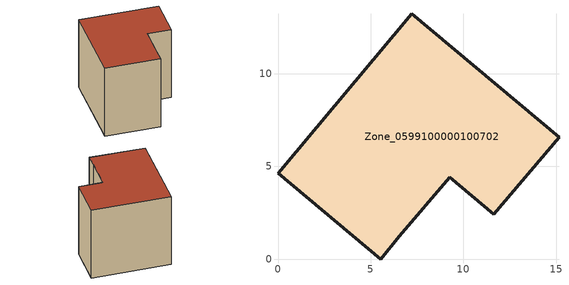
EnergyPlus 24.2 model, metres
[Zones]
Zone_0599100000100702
 floor ground (C_G): 9.25,4.42 6.54,1.23 5.53,0 0,4.63 7.2,13.22 15.15,6.57 11.64,2.42 z0
 wall outside (C_F): 6.54,1.23 9.25,4.42 11.64,2.42 15.15,6.57 7.2,13.22 0,4.63 5.53,0 6.54,1.23 z0:10.18
 roof outside (C_R): 15.15,6.57 7.2,13.22 0,4.63 5.53,0 6.54,1.23 9.25,4.42 11.64,2.42 z10.18
[BUILDING]
Pand.0599100000100702: North Axis=0; Terrain=City; Loads Convergence Tolerance Value=0.04; Temperature Convergence Tolerance Value=0.4; Solar Distribution=FullExterior; Maximum Number of Warmup Days=25; Minimum Number of Warmup Days=1
[Site:Location]
Rotterdam.The.Hague.AP_ZH_NLD Design_Conditions: Latitude=51.96; Longitude=4.45; Time Zone=1; Elevation=-4.5
[SITE:GROUNDTEMPERATURE:BUILDINGSURFACE]
18, 18, 18, 18, 18, 18, 18, 18, 18, 18, 18, 18
[MATERIAL] Thermal Absorptance=0.9; Solar Absorptance=0.7; Visible Absorptance=0.7
Name | Roughness | Thickness | Conductivity | Density | Specific Heat
G.TI.1946 | MediumSmooth | 0.15 | 1 | 540 | 1210
F.TI.1946 | Rough | 0.3 | 0.857143 | 1920 | 840
R.TI.1946 | MediumRough | 0.2 | 0.1 | 1500 | 1000
[CONSTRUCTION]
C_G: G.TI.1946
C_F: F.TI.1946
C_R: R.TI.1946
[ZONE]
Zone_0599100000100702: Type=1; Multiplier=1; Ceiling Height=Autocalculate; Volume=Autocalculate; Floor Area=autocalculate; Part of Total Floor Area=Yes
[ZONEINFILTRATION:DESIGNFLOWRATE]
Infil_Zone_0599100000100702: Zone or ZoneList or Space or SpaceList=Zone_0599100000100702; Schedule=AlwaysOn; Design Flow Rate Calculation Method=Flow/Area; Flow Rate per Floor Area=0.003; Constant Term Coefficient=1; Temperature Term Coefficient=0; Velocity Term Coefficient=0; Velocity Squared Term Coefficient=0
[HVACTEMPLATE:ZONE:IDEALLOADSAIRSYSTEM]
Zone_0599100000100702: Maximum Heating Supply Air Temperature=50; Minimum Cooling Supply Air Temperature=13; Maximum Heating Supply Air Humidity Ratio=0.0156; Minimum Cooling Supply Air Humidity Ratio=0.0077; Heating Limit=NoLimit; Cooling Limit=NoLimit; Dehumidification Control Type=ConstantSensibleHeatRatio; Cooling Sensible Heat Ratio=0.7; Dehumidification Setpoint=60; Humidification Control Type=None; Humidification Setpoint=30; Outdoor Air Method=None; Outdoor Air Flow Rate per Person=0.00944; Outdoor Air Flow Rate per Zone Floor Area=0; Outdoor Air Flow Rate per Zone=0; Demand Controlled Ventilation Type=None; Outdoor Air Economizer Type=NoEconomizer; Heat Recovery Type=None; Sensible Heat Recovery Effectiveness=0.7; Latent Heat Recovery Effectiveness=0.65
[ZONECONTROL:THERMOSTAT]
ThermostatControl_Zone_0599100000100702: Zone or ZoneList=Zone_0599100000100702; Control Type Schedule=DualSetpointControlType; Control 1=Thermostat_Zone_0599100000100702; Temperature Difference Between Cutout And Setpoint=0
[THERMOSTATSETPOINT:DUALSETPOINT]
Thermostat_Zone_0599100000100702: Heating Setpoint Temperature Schedule=HeatingSetpoint_Zone_0599100000100702; Cooling Setpoint Temperature Schedule=CoolingSetpoint_Zone_0599100000100702
[SCHEDULE:COMPACT]
HeatingSetpoint_Zone_0599100000100702: Through: 12/31, For: AllDays, Until: 24:00, 21
CoolingSetpoint_Zone_0599100000100702: Through: 12/31, For: AllDays, Until: 24:00, 24
DualSetpointControlType: Through: 12/31, For: AllDays, Until: 24:00, 4
AlwaysOn: Through: 12/31, For: AllDays, Until: 24:00, 1
